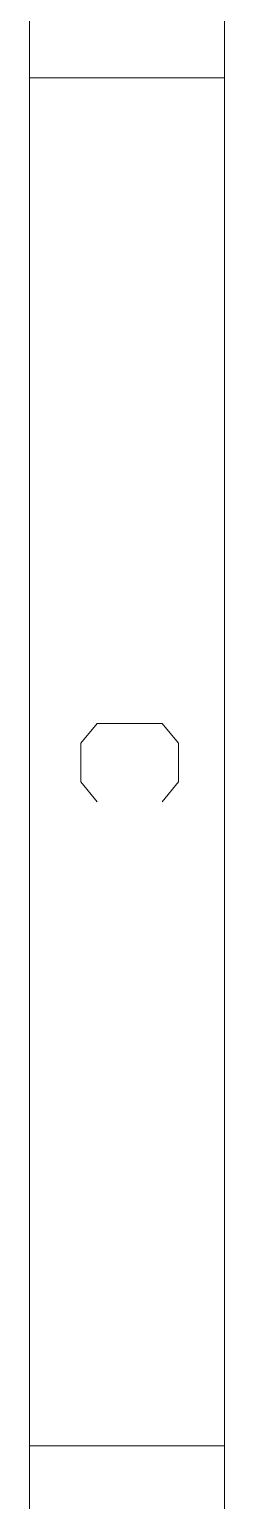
# Model space of a CAD drawing. Header units: millimetres. Extents: x 0 to 204, y 0 to 288.
# Drawn here: x 196.7 to 203.6, y 94.1 to 145.7 of the extents above; entities that cross this region are included whole.
import ezdxf

# ---------------------------------------------------------------- set-up
doc = ezdxf.new("R2010")
doc.units = ezdxf.units.MM

msp = doc.modelspace()

# ---------------------------------------------------------------- linework, layer by layer
at = {"color": 0, "lineweight": 0}
for points in [[(203.581, 287.930167), (203.581, 0)], [(196.744167, 281.093333), (196.744167, 6.836833)], [(196.744167, 143.975667), (203.581, 143.975667)], [(199.114833, 118.575667), (198.543333, 119.274167), (198.543333, 120.628833), (199.114833, 121.327333), (201.400833, 121.327333), (201.972333, 120.628833), (201.972333, 119.274167), (201.400833, 118.575667)], [(196.744167, 95.969667), (203.581, 95.969667)]]:
    msp.add_lwpolyline(points, dxfattribs=at)

doc.saveas('drawing.dxf')
